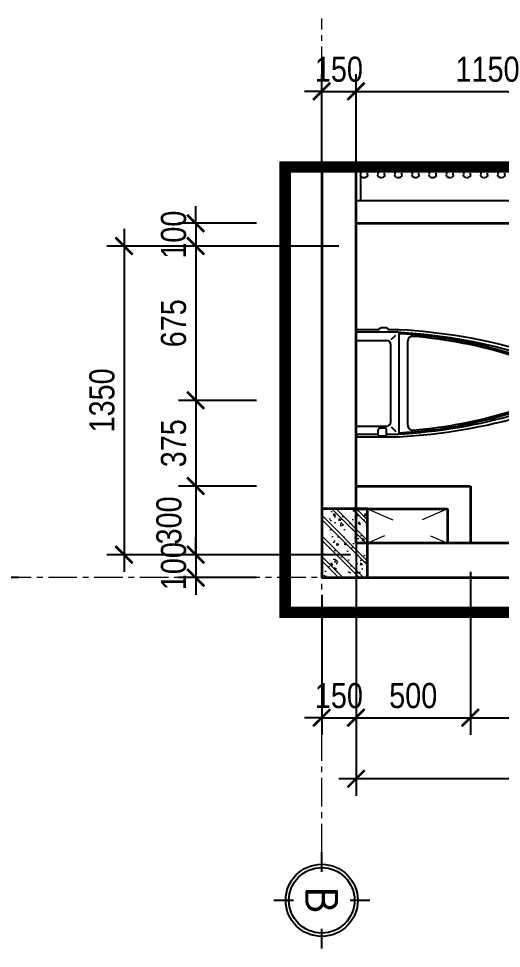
# Model space of a CAD drawing. Header units: inches. Extents: x 236662 to 497023, y -248575 to 81795.
# Drawn here: x 412981 to 415092, y -216595 to -212528 of the extents above; entities that cross this region are included whole.
import ezdxf
from ezdxf.enums import TextEntityAlignment as Align
from ezdxf.xclip import XClip

# ---------------------------------------------------------------- set-up
doc = ezdxf.new("R2010")
doc.units = ezdxf.units.IN
doc.header["$LTSCALE"] = 10
doc.header["$MEASUREMENT"] = 0
doc.set_wipeout_variables(frame=1)
for name, pattern in [('ACAD_ISO02W100', [15, 12, -3]), ('ACAD_ISO03W100', [30, 12, -18]), ('CENTER', [2, 1.25, -0.25, 0.25, -0.25]), ('HIDDEN', [0.375, 0.25, -0.125])]:
    doc.linetypes.add(name, pattern=pattern)
for name, color, linetype in [('01. HP_TEXT', 9, 'Continuous'), ('07. HP_KY HIEU', 43, 'Continuous'), ('07. HP_KY HIEU @ 1', 43, 'Continuous'), ('08. HP_DIM', 118, 'Continuous'), ('10. HP_VAT DUNG 1', 144, 'Continuous'), ('TEXT', 2, 'Continuous')]:
    doc.layers.add(name, color=color, linetype=linetype)
for name, color, linetype, lineweight in [('02. HP_BE TONG', 1, 'Continuous', 35), ('03. HP_TUONG', 2, 'Continuous', 35), ('05. HP_TRUC', 251, 'CENTER', 5), ('09_HP_HATCH', 8, 'Continuous', 5), ('14. HP_OPENING', 250, 'ACAD_ISO03W100', 5)]:
    doc.layers.add(name, color=color, linetype=linetype, lineweight=lineweight)
doc.styles.add('ISOCP50', font='isocpeur.ttf')
doc.styles.add('text2', font='VHELVCN.TTF')
doc.dimstyles.new('AL-100', dxfattribs={"dimtxt": 220, "dimasz": 150, "dimexe": 150, "dimexo": 150, "dimgap": 80, "dimtad": 1, "dimdec": 0, "dimzin": 9, "dimtxsty": 'text2', "dimblk": 'ARCHTICK', "dimcen": 1, "dimdle": 150, "dimclrd": 256, "dimclre": 256, "dimclrt": 7, "dimadec": 0, "dimazin": 0, "dimtfac": 1, "dimtdec": 0, "dimtix": 1, "dimtmove": 2, "dimatfit": 3, "dimldrblk": 'ARCHTICK', "dimfxl": 1, "dimtolj": 1, "dimtzin": 0, "dimlwd": -1, "dimlwe": -1, "dimarcsym": 0})
doc.dimstyles.new('AL-100 (1-50)', dxfattribs={"dimscale": 0.5, "dimtxt": 220, "dimasz": 150, "dimexe": 150, "dimexo": 150, "dimgap": 80, "dimtad": 1, "dimdec": 0, "dimzin": 9, "dimtxsty": 'text2', "dimblk": 'ARCHTICK', "dimcen": 1, "dimdle": 150, "dimclrd": 256, "dimclre": 256, "dimclrt": 7, "dimadec": 0, "dimazin": 0, "dimtfac": 1, "dimtdec": 0, "dimtix": 1, "dimtmove": 2, "dimatfit": 3, "dimldrblk": 'ARCHTICK', "dimfxl": 1, "dimtolj": 1, "dimtzin": 0, "dimlwd": -1, "dimlwe": -1, "dimarcsym": 0})

# ---------------------------------------------------------------- blocks, each defined once
blk = doc.blocks.new('_ArchTick')
at = {"color": 0, "linetype": 'ByBlock', "const_width": 0.15}
blk.add_lwpolyline([(-0.5, -0.5), (0.5, 0.5)], dxfattribs=at)
blk = doc.blocks.new('*D1326')
at = {"layer": '08. HP_DIM', "transparency": 16777216}
for p, q in [((-15000, -3750), (-15000, -5072.9)), ((0, -3750), (0, -5072.9)), ((-15150, -4922.9), (150, -4922.9))]:
    blk.add_line(p, q, dxfattribs=at)
at = {"layer": 'Defpoints', "color": 0, "transparency": 16777216}
for p in [(-15000, -3600), (0, -3600), (0, -4922.9)]:
    blk.add_point(p, dxfattribs=at)
at = {"layer": '08. HP_DIM', "transparency": 16777216, "xscale": 150, "yscale": 150, "zscale": 150, "rotation": 180}
blk.add_blockref('_ArchTick', (-15000, -4922.9), dxfattribs=at)
at = {"layer": '08. HP_DIM', "transparency": 16777216, "xscale": 150, "yscale": 150, "zscale": 150}
blk.add_blockref('_ArchTick', (0, -4922.9), dxfattribs=at)
at = {"layer": '08. HP_DIM', "color": 7, "transparency": 16777216, "insert": (-8000, -4730.6), "char_height": 220, "attachment_point": 5, "style": 'text2'}
blk.add_mtext('\\A1;15000', dxfattribs=at)
blk = doc.blocks.new('COT')
at = {"layer": '09_HP_HATCH'}
h = blk.add_hatch(dxfattribs=at)
h.set_pattern_fill('CHAU-01', color=256, scale=15, pattern_type=2)
h.set_pattern_definition([(50, (-55276.965, -37444.2), (107.58903, -9.41282), [11.25, -123.75]), (355, (-55276.97, -37444.2), (-20.8127, 112.82882), [9, -99]), (100.4514, (-55268, -37444.99), (86.7764, 103.41593), [9.56103, -105.17132]), (46.1842, (-55276.97, -37414.2), (160.08616, -24.82785), [16.875, -185.625]), (96.6356, (-55263.62, -37416.27), (140.1994, 146.11768), [14.34154, -157.75695]), (351.1842, (-55276.97, -37414.2), (140.1993, 146.1178), [13.5, -148.5]), (21, (-55261.965, -37421.7), (89.53606, -60.39283), [11.25, -123.75]), (326, (-55261.97, -37421.7), (36.4973, 108.7725), [9, -99]), (71.4514, (-55254.5, -37426.73), (126.0334, 48.37957), [9.56103, -105.17132]), (37.5, (-55276.965, -37444.2), (1.823978, 49.934078), [0, -97.8, 0, -100.5, 0, -99.375]), (7.5, (-55276.965, -37444.2), (39.46043, 59.161757), [0, -57.3, 0, -95.55, 0, -37.875]), (327.5, (-55310.415, -37444.2), (80.073365, -3.38323), [0, -37.5, 0, -117, 0, -155.25]), (317.5, (-55325.415, -37444.2), (87.477925, 15.01575), [0, -48.75, 0, -77.7, 0, -110.25]), (45, (-55276.965, -37444.2), (-45.07806, 45.07806), []), (45, (-55276.965, -37425.827), (-45.07806, 45.07806), [])])
h.paths.add_polyline_path([(0, -200), (300, -200), (300, 0), (0, 0)])
at = {"layer": '02. HP_BE TONG'}
blk.add_lwpolyline([(0, -200), (300, -200), (300, 0), (0, 0)], close=True, dxfattribs=at)
blk = doc.blocks.new('ádasdwdczxzc')
at = {"layer": '03. HP_TUONG'}
for p in [(-15000, 3600), (-9750, 3600), (-5550, 3600), (-300, 3600), (-15000, 200), (-9750, 200), (-5550, 200), (-300, 200)]:
    blk.add_blockref('COT', p, dxfattribs=at)
blk = doc.blocks.new('*D1329')
at = {"layer": '08. HP_DIM', "transparency": 16777216}
for p, q in [((-5450, -3750), (-5450, -4679)), ((0, -3750), (0, -4679)), ((-5600, -4529), (150, -4529))]:
    blk.add_line(p, q, dxfattribs=at)
at = {"layer": 'Defpoints', "color": 0, "transparency": 16777216}
for p in [(-5450, -3600), (0, -3600), (0, -4529)]:
    blk.add_point(p, dxfattribs=at)
at = {"layer": '08. HP_DIM', "transparency": 16777216, "xscale": 150, "yscale": 150, "zscale": 150, "rotation": 180}
blk.add_blockref('_ArchTick', (-5450, -4529), dxfattribs=at)
at = {"layer": '08. HP_DIM', "transparency": 16777216, "xscale": 150, "yscale": 150, "zscale": 150}
blk.add_blockref('_ArchTick', (0, -4529), dxfattribs=at)
at = {"layer": '08. HP_DIM', "color": 7, "transparency": 16777216, "insert": (-2725, -4336.7), "char_height": 220, "attachment_point": 5, "style": 'text2'}
blk.add_mtext('\\A1;5450', dxfattribs=at)
blk = doc.blocks.new('*U303')
blk.add_wipeout([(2250, -600), (0, -600), (0, 0), (2250, 0)])
for p, q in [((0, -600), (0, 0)), ((0, 0), (2250, 0)), ((20, -580), (20, 0)), ((2230, 0), (2230, -580)), ((2250, 0), (2250, -600)), ((2250, -580), (0, -580)), ((2250, -600), (0, -600))]:
    blk.add_line(p, q)
at = {"linetype": 'HIDDEN'}
blk.add_line((20, -300), (2230, -300), dxfattribs=at)
at = {"linetype": 'HIDDEN', "ltscale": 0.3}
for points in [[(30, -100), (40, -100, -0.414214), (50, -110), (50, -490, -0.414214), (40, -500), (30, -500, -0.414214), (20, -490), (20, -110, -0.414214)], [(105, -100), (115, -100, -0.414214), (125, -110), (125, -490, -0.414214), (115, -500), (105, -500, -0.414214), (95, -490), (95, -110, -0.414214)], [(180, -100), (190, -100, -0.414214), (200, -110), (200, -490, -0.414214), (190, -500), (180, -500, -0.414214), (170, -490), (170, -110, -0.414214)], [(255, -100), (265, -100, -0.414214), (275, -110), (275, -490, -0.414214), (265, -500), (255, -500, -0.414214), (245, -490), (245, -110, -0.414214)], [(330, -100), (340, -100, -0.414214), (350, -110), (350, -490, -0.414214), (340, -500), (330, -500, -0.414214), (320, -490), (320, -110, -0.414214)], [(405, -100), (415, -100, -0.414214), (425, -110), (425, -490, -0.414214), (415, -500), (405, -500, -0.414214), (395, -490), (395, -110, -0.414214)], [(480, -100), (490, -100, -0.414214), (500, -110), (500, -490, -0.414214), (490, -500), (480, -500, -0.414214), (470, -490), (470, -110, -0.414214)], [(555, -100), (565, -100, -0.414214), (575, -110), (575, -490, -0.414214), (565, -500), (555, -500, -0.414214), (545, -490), (545, -110, -0.414214)], [(630, -100), (640, -100, -0.414214), (650, -110), (650, -490, -0.414214), (640, -500), (630, -500, -0.414214), (620, -490), (620, -110, -0.414214)], [(705, -100), (715, -100, -0.414214), (725, -110), (725, -490, -0.414214), (715, -500), (705, -500, -0.414214), (695, -490), (695, -110, -0.414214)], [(780, -100), (790, -100, -0.414214), (800, -110), (800, -490, -0.414214), (790, -500), (780, -500, -0.414214), (770, -490), (770, -110, -0.414214)], [(855, -100), (865, -100, -0.414214), (875, -110), (875, -490, -0.414214), (865, -500), (855, -500, -0.414214), (845, -490), (845, -110, -0.414214)], [(930, -100), (940, -100, -0.414214), (950, -110), (950, -490, -0.414214), (940, -500), (930, -500, -0.414214), (920, -490), (920, -110, -0.414214)], [(1005, -100), (1015, -100, -0.414214), (1025, -110), (1025, -490, -0.414214), (1015, -500), (1005, -500, -0.414214), (995, -490), (995, -110, -0.414214)], [(1080, -100), (1090, -100, -0.414214), (1100, -110), (1100, -490, -0.414214), (1090, -500), (1080, -500, -0.414214), (1070, -490), (1070, -110, -0.414214)], [(1155, -100), (1165, -100, -0.414214), (1175, -110), (1175, -490, -0.414214), (1165, -500), (1155, -500, -0.414214), (1145, -490), (1145, -110, -0.414214)], [(1230, -100), (1240, -100, -0.414214), (1250, -110), (1250, -490, -0.414214), (1240, -500), (1230, -500, -0.414214), (1220, -490), (1220, -110, -0.414214)], [(1305, -100), (1315, -100, -0.414214), (1325, -110), (1325, -490, -0.414214), (1315, -500), (1305, -500, -0.414214), (1295, -490), (1295, -110, -0.414214)], [(1380, -100), (1390, -100, -0.414214), (1400, -110), (1400, -490, -0.414214), (1390, -500), (1380, -500, -0.414214), (1370, -490), (1370, -110, -0.414214)], [(1455, -100), (1465, -100, -0.414214), (1475, -110), (1475, -490, -0.414214), (1465, -500), (1455, -500, -0.414214), (1445, -490), (1445, -110, -0.414214)], [(1530, -100), (1540, -100, -0.414214), (1550, -110), (1550, -490, -0.414214), (1540, -500), (1530, -500, -0.414214), (1520, -490), (1520, -110, -0.414214)], [(1605, -100), (1615, -100, -0.414214), (1625, -110), (1625, -490, -0.414214), (1615, -500), (1605, -500, -0.414214), (1595, -490), (1595, -110, -0.414214)], [(1680, -100), (1690, -100, -0.414214), (1700, -110), (1700, -490, -0.414214), (1690, -500), (1680, -500, -0.414214), (1670, -490), (1670, -110, -0.414214)], [(1755, -100), (1765, -100, -0.414214), (1775, -110), (1775, -490, -0.414214), (1765, -500), (1755, -500, -0.414214), (1745, -490), (1745, -110, -0.414214)], [(1830, -100), (1840, -100, -0.414214), (1850, -110), (1850, -490, -0.414214), (1840, -500), (1830, -500, -0.414214), (1820, -490), (1820, -110, -0.414214)], [(1905, -100), (1915, -100, -0.414214), (1925, -110), (1925, -490, -0.414214), (1915, -500), (1905, -500, -0.414214), (1895, -490), (1895, -110, -0.414214)], [(1980, -100), (1990, -100, -0.414214), (2000, -110), (2000, -490, -0.414214), (1990, -500), (1980, -500, -0.414214), (1970, -490), (1970, -110, -0.414214)], [(2055, -100), (2065, -100, -0.414214), (2075, -110), (2075, -490, -0.414214), (2065, -500), (2055, -500, -0.414214), (2045, -490), (2045, -110, -0.414214)], [(2130, -100), (2140, -100, -0.414214), (2150, -110), (2150, -490, -0.414214), (2140, -500), (2130, -500, -0.414214), (2120, -490), (2120, -110, -0.414214)], [(2205, -100), (2215, -100, -0.414214), (2225, -110), (2225, -490, -0.414214), (2215, -500), (2205, -500, -0.414214), (2195, -490), (2195, -110, -0.414214)]]:
    blk.add_lwpolyline(points, format="xyb", close=True, dxfattribs=at)
for points in [[(20, -320), (20, -280), (30, -280), (30, -320)], [(2220, -320), (2220, -280), (2230, -280), (2230, -320)]]:
    blk.add_lwpolyline(points, close=True)
blk = doc.blocks.new('FDGGDFGDFGDFGFD')
at = {"color": 252}
for p, q in [((-180, 204.7), (-180, -204.7)), ((-146.7, 181.8), (-165.9, 201)), ((-127.4, 212.8), (-127.4, 193.9)), ((-92.3, 212.8), (-92.3, 193.9)), ((-215.1, 175), (-215.1, -175)), ((-144.9, 160.6), (-144.9, -160.6)), ((0, 178.6), (-126.9, 178.6)), ((-100.4, 185.8), (-119.3, 185.8)), ((-146.7, -181.8), (-165.9, -201)), ((0, -178.6), (-126.9, -178.6))]:
    blk.add_line(p, q, dxfattribs=at)
blk.add_lwpolyline([(-100.4, 220.9, -0.381966), (-92.3, 213.7), (-9, 213.7, -0.414214), (0, 204.7), (0, -204.7, -0.414214), (-9, -213.7), (-171, -213.7, -0.056436), (-673.2, -128.2, -0.271858), (-687.3, -113.3, -0.114547), (-687.2, 113.4, -0.271578), (-673, 128.2, -0.056423), (-171, 213.7), (-127.3, 213.7, -0.381966), (-119.3, 220.9)], format="xyb", close=True, dxfattribs=at)
blk.add_lwpolyline([(-237, 195.2), (-237, 195.2)], close=True, dxfattribs=at)
for centre, radius, start, end in [((-85, -1683.8), 1892.3, 92.8743, 107.6554), ((-85, -1683.8), 1885.1, 94.6245, 107.5277), ((-235.4, 175), 20.3, 0, 94.6246), ((-171, 204.7), 9, 90, 180), ((-119.3, 193.9), 8.1, 180, 270), ((-100.4, 193.9), 8.1, 270, 0), ((-126.9, 160.6), 18, 90, 180), ((-652.8, 100.1), 20.3, 107.6554, 167.5059), ((-201.2, 0), 482.8, 167.5059, 192.4941), ((-195.6, -0.6), 481.2, 168.1005, 191.7373), ((-646.6, 94.5), 20.3, 107.5277, 168.1005), ((-652.8, -100.1), 20.3, 192.4941, 252.3446), ((-646.9, -94.4), 20.3, 191.7373, 252.464), ((-85, 1683.8), 1885.1, 252.464, 265.3754), ((-85, 1683.8), 1892.3, 252.3446, 267.1257), ((-235.4, -175), 20.3, 265.3754, 0), ((-126.9, -160.6), 18, 180, 270), ((-171, -204.7), 9, 180, 270)]:
    blk.add_arc(centre, radius, start, end, dxfattribs=at)
blk = doc.blocks.new('xi bet')
blk.add_lwpolyline([(-4710337.2, 6048009.8), (-4710167.1, 6048009.8, 0.414214), (-4710157.7, 6048019.2), (-4710157.7, 6048449.2, 0.414214), (-4710167.1, 6048458.6), (-4710254.6, 6048458.6, 0.381966), (-4710263.1, 6048466.2), (-4710282.9, 6048466.2, 0.381966), (-4710291.4, 6048458.6), (-4710337.2, 6048458.6, 0.056423), (-4710864.4, 6048368.9, 0.271578), (-4710879.2, 6048353.2, 0.114547), (-4710879.3, 6048115.2, 0.271858), (-4710864.5, 6048099.6, 0.056436)], format="xyb", close=True)
at = {"linetype": 'Continuous', "xscale": -1, "rotation": 180}
blk.add_blockref('FDGGDFGDFGDFGFD', (-4710157.7, 6048234.2), dxfattribs=at)
blk = doc.blocks.new('NOI THAT TANG 3')
at = {"layer": '10. HP_VAT DUNG 1', "xscale": -1, "rotation": 270}
blk.add_blockref('*U303', (-1650, 150), dxfattribs=at)
at = {"layer": '10. HP_VAT DUNG 1', "extrusion": (0, 0, -1), "xscale": 1.049999999813735, "yscale": 1.049999999813735, "zscale": -1.049999999813735, "rotation": 270}
blk.add_blockref('xi bet', (-6349795.9, -4945515.6), dxfattribs=at)
blk = doc.blocks.new('grid test1')
at = {"ltscale": 20}
for p, q in [((0, 440), (0, 260)), ((-260, 0), (-440, 0)), ((440, 0), (260, 0)), ((0, -260), (0, -440))]:
    blk.add_line(p, q, dxfattribs=at)
at = {"color": 251, "ltscale": 20, "true_color": 0x636466}
for radius in [330, 300]:
    blk.add_circle((0, 0), radius, dxfattribs=at)
at = {"layer": '01. HP_TEXT', "color": 2, "ltscale": 20, "true_color": 0xf1eb1f, "style": 'ISOCP50'}
blk.add_attdef('GRID', text='', height=300, dxfattribs=at).set_placement((-36.9, 0.3), align=Align.MIDDLE_CENTER)
blk = doc.blocks.new('*D813')
at = {"layer": '08. HP_DIM', "transparency": 16777216}
for p, q in [((413755.5, -213423.1), (413755.5, -213348.1)), ((414021.1, -213423.1), (413680.5, -213423.1)), ((413755.5, -213423.1), (413755.5, -213523.1)), ((414381.8, -213523.1), (413680.5, -213523.1)), ((413755.5, -213523.1), (413755.5, -213598.1))]:
    blk.add_line(p, q, dxfattribs=at)
at = {"layer": 'Defpoints', "color": 0, "transparency": 16777216}
for p in [(414096.1, -213423.1), (413755.5, -213523.1), (414456.8, -213523.1)]:
    blk.add_point(p, dxfattribs=at)
at = {"layer": '08. HP_DIM', "transparency": 16777216, "xscale": 75, "yscale": 75, "zscale": 75}
for p, rotation in [((413755.5, -213423.1), 270), ((413755.5, -213523.1), 90)]:
    blk.add_blockref('_ArchTick', p, dxfattribs=dict(at, rotation=rotation))
at = {"layer": '08. HP_DIM', "color": 7, "transparency": 16777216, "insert": (413659.3, -213473.1), "char_height": 110, "attachment_point": 5, "rotation": 90, "style": 'text2'}
blk.add_mtext('\\A1;100', dxfattribs=at)
blk = doc.blocks.new('*D814')
at = {"layer": '08. HP_DIM', "transparency": 16777216}
for p, q in [((413755.5, -213448.1), (413755.5, -214273.1)), ((414021.1, -213523.1), (413680.5, -213523.1)), ((414021.1, -214198.1), (413680.5, -214198.1))]:
    blk.add_line(p, q, dxfattribs=at)
at = {"layer": 'Defpoints', "color": 0, "transparency": 16777216}
for p in [(414096.1, -213523.1), (413755.5, -214198.1), (414096.1, -214198.1)]:
    blk.add_point(p, dxfattribs=at)
at = {"layer": '08. HP_DIM', "transparency": 16777216, "xscale": 75, "yscale": 75, "zscale": 75}
for p, rotation in [((413755.5, -213523.1), 90), ((413755.5, -214198.1), 270)]:
    blk.add_blockref('_ArchTick', p, dxfattribs=dict(at, rotation=rotation))
at = {"layer": '08. HP_DIM', "color": 7, "transparency": 16777216, "insert": (413659.3, -213860.6), "char_height": 110, "attachment_point": 5, "rotation": 90, "style": 'text2'}
blk.add_mtext('\\A1;675', dxfattribs=at)
blk = doc.blocks.new('*D815')
at = {"layer": '08. HP_DIM', "transparency": 16777216}
for p, q in [((413755.5, -214123.1), (413755.5, -214648.1)), ((414021.1, -214198.1), (413680.5, -214198.1)), ((414021.1, -214573.1), (413680.5, -214573.1))]:
    blk.add_line(p, q, dxfattribs=at)
at = {"layer": 'Defpoints', "color": 0, "transparency": 16777216}
for p in [(414096.1, -214198.1), (413755.5, -214573.1), (414096.1, -214573.1)]:
    blk.add_point(p, dxfattribs=at)
at = {"layer": '08. HP_DIM', "transparency": 16777216, "xscale": 75, "yscale": 75, "zscale": 75}
for p, rotation in [((413755.5, -214198.1), 90), ((413755.5, -214573.1), 270)]:
    blk.add_blockref('_ArchTick', p, dxfattribs=dict(at, rotation=rotation))
at = {"layer": '08. HP_DIM', "color": 7, "transparency": 16777216, "insert": (413659.3, -214385.6), "char_height": 110, "attachment_point": 5, "rotation": 90, "style": 'text2'}
blk.add_mtext('\\A1;375', dxfattribs=at)
blk = doc.blocks.new('*D816')
at = {"layer": '08. HP_DIM', "transparency": 16777216}
for p, q in [((413755.5, -214498.1), (413755.5, -214948.1)), ((414021.1, -214573.1), (413680.5, -214573.1)), ((414021.1, -214873.1), (413680.5, -214873.1))]:
    blk.add_line(p, q, dxfattribs=at)
at = {"layer": 'Defpoints', "color": 0, "transparency": 16777216}
for p in [(414096.1, -214573.1), (413755.5, -214873.1), (414096.1, -214873.1)]:
    blk.add_point(p, dxfattribs=at)
at = {"layer": '08. HP_DIM', "transparency": 16777216, "xscale": 75, "yscale": 75, "zscale": 75}
for p, rotation in [((413755.5, -214573.1), 90), ((413755.5, -214873.1), 270)]:
    blk.add_blockref('_ArchTick', p, dxfattribs=dict(at, rotation=rotation))
at = {"layer": '08. HP_DIM', "color": 7, "transparency": 16777216, "insert": (413639, -214723.1), "char_height": 110, "attachment_point": 5, "rotation": 90, "style": 'text2'}
blk.add_mtext('\\A1;300', dxfattribs=at)
blk = doc.blocks.new('*D817')
at = {"layer": '08. HP_DIM', "transparency": 16777216}
for p, q in [((413755.5, -214873.1), (413755.5, -214798.1)), ((414171.1, -214873.1), (413680.5, -214873.1)), ((413755.5, -214873.1), (413755.5, -214973.1)), ((414021.1, -214973.1), (413680.5, -214973.1)), ((413755.5, -214973.1), (413755.5, -215048.1))]:
    blk.add_line(p, q, dxfattribs=at)
at = {"layer": 'Defpoints', "color": 0, "transparency": 16777216}
for p in [(414246.1, -214873.1), (413755.5, -214973.1), (414096.1, -214973.1)]:
    blk.add_point(p, dxfattribs=at)
at = {"layer": '08. HP_DIM', "transparency": 16777216, "xscale": 75, "yscale": 75, "zscale": 75}
for p, rotation in [((413755.5, -214873.1), 270), ((413755.5, -214973.1), 90)]:
    blk.add_blockref('_ArchTick', p, dxfattribs=dict(at, rotation=rotation))
at = {"layer": '08. HP_DIM', "color": 7, "transparency": 16777216, "insert": (413659.3, -214923.1), "char_height": 110, "attachment_point": 5, "rotation": 90, "style": 'text2'}
blk.add_mtext('\\A1;100', dxfattribs=at)
blk = doc.blocks.new('*D818')
at = {"layer": '08. HP_DIM', "transparency": 16777216}
for p, q in [((413442.3, -213448.1), (413442.3, -214948.1)), ((414021.1, -213523.1), (413367.3, -213523.1)), ((414431.8, -214873.1), (413367.3, -214873.1))]:
    blk.add_line(p, q, dxfattribs=at)
at = {"layer": 'Defpoints', "color": 0, "transparency": 16777216}
for p in [(414096.1, -213523.1), (413442.3, -214873.1), (414506.8, -214873.1)]:
    blk.add_point(p, dxfattribs=at)
at = {"layer": '08. HP_DIM', "transparency": 16777216, "xscale": 75, "yscale": 75, "zscale": 75}
for p, rotation in [((413442.3, -213523.1), 90), ((413442.3, -214873.1), 270)]:
    blk.add_blockref('_ArchTick', p, dxfattribs=dict(at, rotation=rotation))
at = {"layer": '08. HP_DIM', "color": 7, "transparency": 16777216, "insert": (413346.1, -214198.1), "char_height": 110, "attachment_point": 5, "rotation": 90, "style": 'text2'}
blk.add_mtext('\\A1;1350', dxfattribs=at)
blk = doc.blocks.new('*D819')
at = {"layer": '08. HP_DIM', "transparency": 16777216}
for p, q in [((414306.8, -215048.1), (414306.8, -215661.3)), ((414456.8, -215048.1), (414456.8, -215661.3)), ((414306.8, -215586.3), (414231.8, -215586.3)), ((414306.8, -215586.3), (414456.8, -215586.3)), ((414456.8, -215586.3), (414531.8, -215586.3))]:
    blk.add_line(p, q, dxfattribs=at)
at = {"layer": 'Defpoints', "color": 0, "transparency": 16777216}
for p in [(414306.8, -214973.1), (414456.8, -214973.1), (414456.8, -215586.3)]:
    blk.add_point(p, dxfattribs=at)
at = {"layer": '08. HP_DIM', "transparency": 16777216, "xscale": 75, "yscale": 75, "zscale": 75}
blk.add_blockref('_ArchTick', (414306.8, -215586.3), dxfattribs=at)
at = {"layer": '08. HP_DIM', "transparency": 16777216, "xscale": 75, "yscale": 75, "zscale": 75, "rotation": 180}
blk.add_blockref('_ArchTick', (414456.8, -215586.3), dxfattribs=at)
at = {"layer": '08. HP_DIM', "color": 7, "transparency": 16777216, "insert": (414381.8, -215490.1), "char_height": 110, "attachment_point": 5, "style": 'text2'}
blk.add_mtext('\\A1;150', dxfattribs=at)
blk = doc.blocks.new('*D820')
at = {"layer": '08. HP_DIM', "transparency": 16777216}
for p, q in [((414956.8, -214948.1), (414956.8, -215661.3)), ((414456.8, -215048.1), (414456.8, -215661.3)), ((414381.8, -215586.3), (415031.8, -215586.3))]:
    blk.add_line(p, q, dxfattribs=at)
at = {"layer": 'Defpoints', "color": 0, "transparency": 16777216}
for p in [(414956.8, -214873.1), (414456.8, -214973.1), (414956.8, -215586.3)]:
    blk.add_point(p, dxfattribs=at)
at = {"layer": '08. HP_DIM', "transparency": 16777216, "xscale": 75, "yscale": 75, "zscale": 75, "rotation": 180}
blk.add_blockref('_ArchTick', (414456.8, -215586.3), dxfattribs=at)
at = {"layer": '08. HP_DIM', "transparency": 16777216, "xscale": 75, "yscale": 75, "zscale": 75}
blk.add_blockref('_ArchTick', (414956.8, -215586.3), dxfattribs=at)
at = {"layer": '08. HP_DIM', "color": 7, "transparency": 16777216, "insert": (414706.8, -215490.1), "char_height": 110, "attachment_point": 5, "style": 'text2'}
blk.add_mtext('\\A1;500', dxfattribs=at)
blk = doc.blocks.new('*D821')
at = {"layer": '08. HP_DIM', "transparency": 16777216}
for p, q in [((414956.8, -214948.1), (414956.8, -215661.3)), ((415996.8, -214948.1), (415996.8, -215661.3)), ((414881.8, -215586.3), (416071.8, -215586.3))]:
    blk.add_line(p, q, dxfattribs=at)
at = {"layer": 'Defpoints', "color": 0, "transparency": 16777216}
for p in [(414956.8, -214873.1), (415996.8, -214873.1, 6.3), (415996.8, -215586.3)]:
    blk.add_point(p, dxfattribs=at)
at = {"layer": '08. HP_DIM', "transparency": 16777216, "xscale": 75, "yscale": 75, "zscale": 75, "rotation": 180}
blk.add_blockref('_ArchTick', (414956.8, -215586.3), dxfattribs=at)
at = {"layer": '08. HP_DIM', "transparency": 16777216, "xscale": 75, "yscale": 75, "zscale": 75}
blk.add_blockref('_ArchTick', (415996.8, -215586.3), dxfattribs=at)
at = {"layer": '08. HP_DIM', "color": 7, "transparency": 16777216, "insert": (415476.8, -215490.1), "char_height": 110, "attachment_point": 5, "style": 'text2'}
blk.add_mtext('\\A1;1040', dxfattribs=at)
blk = doc.blocks.new('*D823')
at = {"layer": '08. HP_DIM', "transparency": 16777216}
for p, q in [((414306.8, -213448.1), (414306.8, -212771.1)), ((414456.8, -213448.1), (414456.8, -212771.1)), ((414306.8, -212846.1), (414231.8, -212846.1)), ((414306.8, -212846.1), (414456.8, -212846.1)), ((414456.8, -212846.1), (414531.8, -212846.1))]:
    blk.add_line(p, q, dxfattribs=at)
at = {"layer": 'Defpoints', "color": 0, "transparency": 16777216}
for p in [(414456.8, -212846.1), (414306.8, -213523.1), (414456.8, -213523.1)]:
    blk.add_point(p, dxfattribs=at)
at = {"layer": '08. HP_DIM', "transparency": 16777216, "xscale": 75, "yscale": 75, "zscale": 75}
blk.add_blockref('_ArchTick', (414306.8, -212846.1), dxfattribs=at)
at = {"layer": '08. HP_DIM', "transparency": 16777216, "xscale": 75, "yscale": 75, "zscale": 75, "rotation": 180}
blk.add_blockref('_ArchTick', (414456.8, -212846.1), dxfattribs=at)
at = {"layer": '08. HP_DIM', "color": 7, "transparency": 16777216, "insert": (414381.8, -212750), "char_height": 110, "attachment_point": 5, "style": 'text2'}
blk.add_mtext('\\A1;150', dxfattribs=at)
blk = doc.blocks.new('*D824')
at = {"layer": '08. HP_DIM', "transparency": 16777216}
for p, q in [((414456.8, -213448.1), (414456.8, -212771.1)), ((415606.8, -213448.1), (415606.8, -212771.1)), ((414381.8, -212846.1), (415681.8, -212846.1))]:
    blk.add_line(p, q, dxfattribs=at)
at = {"layer": 'Defpoints', "color": 0, "transparency": 16777216}
for p in [(415606.8, -212846.1), (414456.8, -213523.1), (415606.8, -213523.1, 3.2)]:
    blk.add_point(p, dxfattribs=at)
at = {"layer": '08. HP_DIM', "transparency": 16777216, "xscale": 75, "yscale": 75, "zscale": 75, "rotation": 180}
blk.add_blockref('_ArchTick', (414456.8, -212846.1), dxfattribs=at)
at = {"layer": '08. HP_DIM', "transparency": 16777216, "xscale": 75, "yscale": 75, "zscale": 75}
blk.add_blockref('_ArchTick', (415606.8, -212846.1), dxfattribs=at)
at = {"layer": '08. HP_DIM', "color": 7, "transparency": 16777216, "insert": (415031.8, -212750), "char_height": 110, "attachment_point": 5, "style": 'text2'}
blk.add_mtext('\\A1;1150', dxfattribs=at)
blk = doc.blocks.new('*D827')
at = {"layer": '08. HP_DIM', "transparency": 16777216}
for p, q in [((414456.8, -214948.1), (414456.8, -215928.3)), ((416696.8, -214948.1), (416696.8, -215928.3)), ((416771.8, -215853.3), (414381.8, -215853.3))]:
    blk.add_line(p, q, dxfattribs=at)
at = {"layer": 'Defpoints', "color": 0, "transparency": 16777216}
for p in [(414456.8, -214873.1), (416696.8, -214873.1), (414456.8, -215853.3)]:
    blk.add_point(p, dxfattribs=at)
at = {"layer": '08. HP_DIM', "transparency": 16777216, "xscale": 75, "yscale": 75, "zscale": 75, "rotation": 180}
blk.add_blockref('_ArchTick', (414456.8, -215853.3), dxfattribs=at)
at = {"layer": '08. HP_DIM', "transparency": 16777216, "xscale": 75, "yscale": 75, "zscale": 75}
blk.add_blockref('_ArchTick', (416696.8, -215853.3), dxfattribs=at)
at = {"layer": '08. HP_DIM', "color": 7, "transparency": 16777216, "insert": (415576.8, -215757.1), "char_height": 110, "attachment_point": 5, "style": 'text2'}
blk.add_mtext('\\A1;2240', dxfattribs=at)
blk = doc.blocks.new('mb tang 3')
at = {"layer": '03. HP_TUONG'}
for p, q in [((-400, -3450), (-400, -2950)), ((-400, -2950), (-150, -2950)), ((-300, -3450), (-300, -3050)), ((-300, -3050), (-150, -3050))]:
    blk.add_line(p, q, dxfattribs=at)
blk.add_lwpolyline([(-15000, -2935), (-15000, -3600), (0, -3600), (0, 0), (-15000, 0), (-15000, -665), (-14900, -665), (-14900, -150), (-150, -150), (-150, -3450), (-14900, -3450), (-14900, -2935)], close=True, dxfattribs=at)
blk.add_lwpolyline([(-1550, -3450), (-1550, -1200), (-1450, -1200), (-1450, -1100), (-2250, -1100), (-2250, -1200), (-1650, -1200), (-1650, -3450)], dxfattribs=at)
at = {"layer": '08. HP_DIM'}
blk.add_line((-400, -3450), (546.9, -3450), dxfattribs=at)
at = {"layer": '14. HP_OPENING'}
for p, q in [((-300, -3050), (-150, -3400)), ((-300, -3400), (-150, -3050))]:
    blk.add_line(p, q, dxfattribs=at)
at = {"layer": '08. HP_DIM'}
blk.add_blockref('ádasdwdczxzc', (0, -3600), dxfattribs=at)
dim = blk.add_linear_dim(base=(0, -4922.9), p1=(-15000, -3600), p2=(0, -3600), dimstyle='AL-100', dxfattribs=at)
dim.commit()
dim.dimension.update_dxf_attribs({"geometry": '*D1326', "text_midpoint": (-8000, -4730.6), "dimtype": 128})
dim = blk.add_linear_dim(base=(0, -4529), p1=(-5450, -3600), p2=(0, -3600), dimstyle='AL-100', dxfattribs=at)
dim.commit()
dim.dimension.update_dxf_attribs({"geometry": '*D1329', "text_midpoint": (-2725, -4336.7)})

msp = doc.modelspace()

# ---------------------------------------------------------------- block references
ref = msp.add_blockref('mb tang 3', (417906.8, -214973.1), dxfattribs=dict(rotation=270))
XClip(ref).set_block_clipping_path([(-1796.1879987201, -3760.0338955933), (152.4078015959, -993.9278662088)])
at = {"layer": '07. HP_KY HIEU @ 1', "ltscale": 20}
ref = msp.add_blockref('grid test1', (412771.1, -214973.1), dxfattribs=dict(at, xscale=0.477750000078231, yscale=0.477750000078231, zscale=0.477750000078231, rotation=270))
ref.add_attrib('GRID', '4', dxfattribs={"layer": 'TEXT', "ltscale": 20, "height": 143.3, "rotation": 270, "style": 'ISOCP50'}).set_placement((412771.1, -214973.1), align=Align.MIDDLE_CENTER)
ref = msp.add_blockref('grid test1', (414306.8, -216385.1), dxfattribs=dict(at, xscale=0.477750000078231, yscale=0.477750000078231, zscale=0.477750000078231, rotation=270))
ref.add_attrib('GRID', 'B', dxfattribs={"layer": 'TEXT', "ltscale": 20, "height": 143.3, "rotation": 270, "style": 'ISOCP50'}).set_placement((414306.8, -216385.1), align=Align.MIDDLE_CENTER)

# ---------------------------------------------------------------- dimensions: what is measured, and where the dimension line sits
at = {"layer": '08. HP_DIM'}
for base, p1, p2, picture, middle in [((413755.5, -214198.1), (414096.1, -213523.1), (414096.1, -214198.1), '*D814', (413659.3, -213860.6)), ((413755.5, -214573.1), (414096.1, -214198.1), (414096.1, -214573.1), '*D815', (413659.3, -214385.6))]:
    dim = msp.add_linear_dim(base=base, p1=p1, p2=p2, angle=270, dimstyle='AL-100 (1-50)', dxfattribs=at)
    dim.commit()
    dim.dimension.update_dxf_attribs({"geometry": picture, "text_midpoint": middle})
dim = msp.add_linear_dim(base=(413755.5, -214873.1), p1=(414096.1, -214573.1), p2=(414096.1, -214873.1), angle=270, dimstyle='AL-100 (1-50)', dxfattribs=at)
dim.commit()
dim.dimension.update_dxf_attribs({"geometry": '*D816', "text_midpoint": (413639, -214723.1), "dimtype": 160})

# ---------------------------------------------------------------- next in the draw order: block references
ref = msp.add_blockref('NOI THAT TANG 3', (414306.8, -214973.1), dxfattribs=dict(at, rotation=270))
XClip(ref).set_block_clipping_path([(-1796.1879987201, -160.0338955933), (152.4078015959, 2606.0721337912)])

# ---------------------------------------------------------------- next in the draw order: linework, layer by layer
at = {"layer": '05. HP_TRUC', "ltscale": 10}
for p, q in [((414306.8, -216174.9), (414306.8, -212527.9)), ((416636.5, -214973.1), (412981.3, -214973.1))]:
    msp.add_line(p, q, dxfattribs=at)
at = {"layer": '07. HP_KY HIEU', "linetype": 'ACAD_ISO02W100', "ltscale": 5, "const_width": 50, "elevation": -6.3}
msp.add_lwpolyline([(416912.9, -213176.9), (416912.9, -215125.5), (414146.8, -215125.5), (414146.8, -213176.9)], close=True, dxfattribs=at)

# ---------------------------------------------------------------- next in the draw order: dimensions: what is measured, and where the dimension line sits
at = {"layer": '08. HP_DIM'}
for base, p1, p2, picture, middle in [((414456.8, -212846.1), (414306.8, -213523.1), (414456.8, -213523.1), '*D823', (414381.8, -212750)), ((415606.8, -212846.1), (414456.8, -213523.1), (415606.8, -213523.1, 3.2), '*D824', (415031.8, -212750)), ((414956.8, -215586.3), (414456.8, -214973.1), (414956.8, -214873.1), '*D820', (414706.8, -215490.1)), ((414456.8, -215853.3), (416696.8, -214873.1), (414456.8, -214873.1), '*D827', (415576.8, -215757.1)), ((415996.8, -215586.3), (414956.8, -214873.1), (415996.8, -214873.1, 6.3), '*D821', (415476.8, -215490.1)), ((414456.8, -215586.3), (414306.8, -214973.1), (414456.8, -214973.1), '*D819', (414381.8, -215490.1))]:
    dim = msp.add_linear_dim(base=base, p1=p1, p2=p2, dimstyle='AL-100 (1-50)', dxfattribs=at)
    dim.commit()
    dim.dimension.update_dxf_attribs({"geometry": picture, "text_midpoint": middle})
for base, p1, p2, picture, middle in [((413755.5, -213523.1), (414096.1, -213423.1), (414456.8, -213523.1), '*D813', (413659.3, -213473.1)), ((413442.3, -214873.1), (414096.1, -213523.1), (414506.8, -214873.1), '*D818', (413346.1, -214198.1)), ((413755.5, -214973.1), (414246.1, -214873.1), (414096.1, -214973.1), '*D817', (413659.3, -214923.1))]:
    dim = msp.add_linear_dim(base=base, p1=p1, p2=p2, angle=270, dimstyle='AL-100 (1-50)', dxfattribs=at)
    dim.commit()
    dim.dimension.update_dxf_attribs({"geometry": picture, "text_midpoint": middle})

doc.saveas('drawing.dxf')
